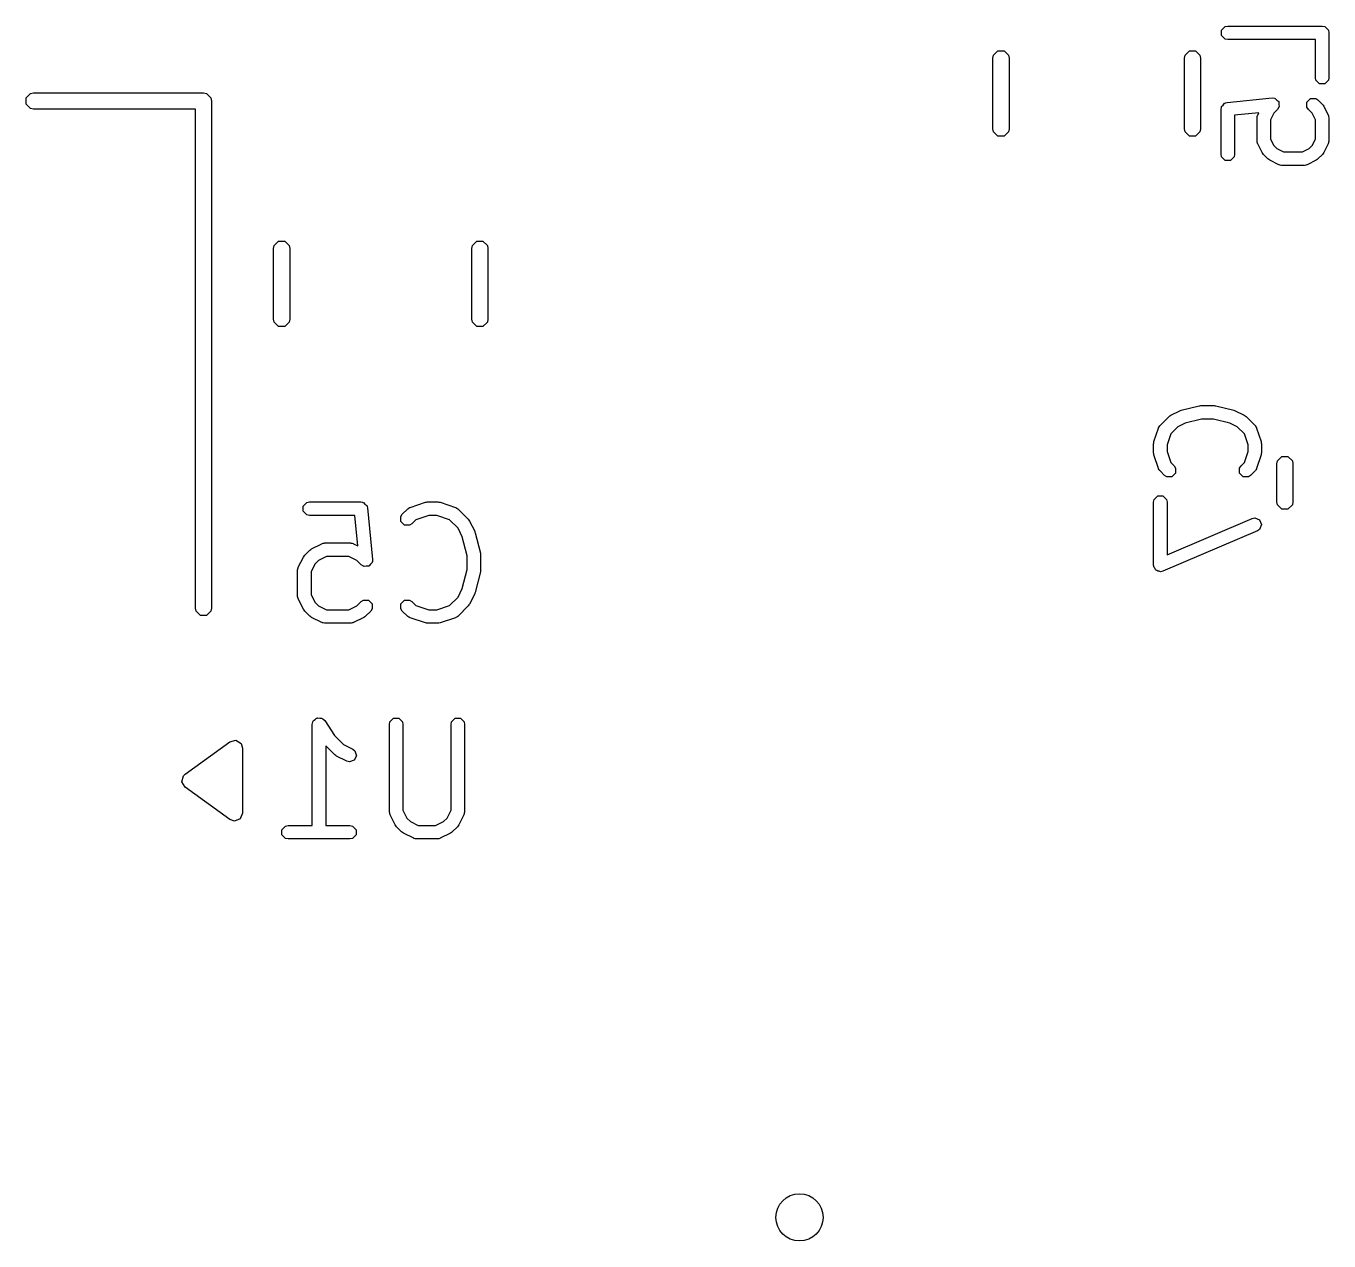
# Model space of a CAD drawing. Extents: x 4.95 to 7.04, y -4.14 to -2.94.
# Drawn here: x 5.5988 to 5.9791, y -4.1376 to -3.7829 of the extents above; entities that cross this region are included whole.
import ezdxf

# ---------------------------------------------------------------- set-up
doc = ezdxf.new("R2010")
doc.units = 0
doc.header["$MEASUREMENT"] = 0
doc.layers.add('BLACK', color=7, linetype='CONTINUOUS')

msp = doc.modelspace()

# ---------------------------------------------------------------- linework, layer by layer
at = {"layer": 'BLACK', "linetype": 'CONTINUOUS'}
for p, q in [((5.94773, -3.78411), (5.9488, -3.78304)), ((5.94773, -3.78562), (5.94773, -3.78411)), ((5.9488, -3.78304), (5.94955, -3.78289)), ((5.94955, -3.78289), (5.97711, -3.78289)), ((5.97711, -3.78289), (5.97786, -3.78304)), ((5.97786, -3.78304), (5.97893, -3.78411)), ((5.97893, -3.78411), (5.97908, -3.78486)), ((5.9488, -3.78668), (5.94773, -3.78562)), ((5.94955, -3.78683), (5.9488, -3.78668)), ((5.97514, -3.78683), (5.94955, -3.78683)), ((5.97514, -3.79799), (5.97514, -3.78683)), ((5.97908, -3.78486), (5.97908, -3.79799)), ((5.88098, -3.79229), (5.88116, -3.79139)), ((5.88116, -3.79139), (5.88244, -3.79011)), ((5.88244, -3.79011), (5.88425, -3.79011)), ((5.88425, -3.79011), (5.88553, -3.79139)), ((5.88553, -3.79139), (5.88571, -3.79229)), ((5.93689, -3.79229), (5.93707, -3.79139)), ((5.93707, -3.79139), (5.93835, -3.79011)), ((5.93835, -3.79011), (5.94016, -3.79011)), ((5.94016, -3.79011), (5.94143, -3.79139)), ((5.94143, -3.79139), (5.94161, -3.79229)), ((5.88098, -3.81286), (5.88098, -3.79229)), ((5.88571, -3.79229), (5.88571, -3.81286)), ((5.93689, -3.81286), (5.93689, -3.79229)), ((5.94161, -3.79229), (5.94161, -3.81286)), ((5.97529, -3.79874), (5.97514, -3.79799)), ((5.97636, -3.7998), (5.97529, -3.79874)), ((5.97893, -3.79874), (5.97786, -3.7998)), ((5.97908, -3.79799), (5.97893, -3.79874)), ((5.59876, -3.8039), (5.60004, -3.80262)), ((5.60004, -3.80262), (5.60094, -3.80244)), ((5.60094, -3.80244), (5.65055, -3.80244)), ((5.65055, -3.80244), (5.65146, -3.80262)), ((5.65146, -3.80262), (5.65273, -3.8039)), ((5.97786, -3.7998), (5.97636, -3.7998)), ((5.59876, -3.80571), (5.59876, -3.8039)), ((5.60004, -3.80699), (5.59876, -3.80571)), ((5.65273, -3.8039), (5.65291, -3.8048)), ((5.65291, -3.8048), (5.65291, -3.95283)), ((5.94758, -3.80717), (5.94768, -3.8067)), ((5.94767, -3.8066), (5.94771, -3.80656)), ((5.94768, -3.8067), (5.94767, -3.8066)), ((5.94771, -3.80656), (5.94773, -3.80642)), ((5.94773, -3.80642), (5.9482, -3.80595)), ((5.9482, -3.80595), (5.94862, -3.80544)), ((5.94862, -3.80544), (5.94876, -3.8054)), ((5.94876, -3.8054), (5.9488, -3.80535)), ((5.9488, -3.80535), (5.9489, -3.80535)), ((5.9489, -3.80535), (5.94936, -3.80521)), ((5.94936, -3.80521), (5.96248, -3.8039)), ((5.96248, -3.8039), (5.96324, -3.80397)), ((5.96324, -3.80397), (5.96333, -3.80404)), ((5.96333, -3.80404), (5.96343, -3.80404)), ((5.96343, -3.80404), (5.9639, -3.80451)), ((5.9639, -3.80451), (5.96441, -3.80493)), ((5.96449, -3.80661), (5.96407, -3.80725)), ((5.96441, -3.80493), (5.96442, -3.80503)), ((5.96442, -3.80503), (5.96449, -3.80511)), ((5.96449, -3.80511), (5.96449, -3.80577)), ((5.96449, -3.80577), (5.96456, -3.80643)), ((5.96456, -3.80643), (5.96449, -3.80651)), ((5.96449, -3.80651), (5.96449, -3.80661)), ((5.97267, -3.80511), (5.97373, -3.80404)), ((5.97267, -3.80661), (5.97267, -3.80511)), ((5.97309, -3.80725), (5.97267, -3.80661)), ((5.97373, -3.80404), (5.97524, -3.80404)), ((5.97524, -3.80404), (5.97588, -3.80447)), ((5.97588, -3.80447), (5.97719, -3.80578)), ((5.97719, -3.80578), (5.97737, -3.80604)), ((5.97737, -3.80604), (5.97756, -3.80629)), ((5.97756, -3.80629), (5.97887, -3.80892)), ((5.60094, -3.80717), (5.60004, -3.80699)), ((5.64819, -3.80717), (5.60094, -3.80717)), ((5.64819, -3.95283), (5.64819, -3.80717)), ((5.94758, -3.8203), (5.94758, -3.80717)), ((5.95863, -3.80824), (5.95152, -3.80895)), ((5.95152, -3.80895), (5.95152, -3.8203)), ((5.95808, -3.8098), (5.9581, -3.8097)), ((5.95808, -3.81636), (5.95808, -3.8098)), ((5.95809, -3.80966), (5.95817, -3.80935)), ((5.9581, -3.8097), (5.95809, -3.80966)), ((5.95817, -3.80935), (5.95823, -3.80904)), ((5.95823, -3.80904), (5.95826, -3.80901)), ((5.95826, -3.80901), (5.95829, -3.80892)), ((5.95829, -3.80892), (5.95863, -3.80824)), ((5.96298, -3.80834), (5.96202, -3.81026)), ((5.96202, -3.81026), (5.96202, -3.81589)), ((5.96407, -3.80725), (5.96298, -3.80834)), ((5.97418, -3.80834), (5.97309, -3.80725)), ((5.97514, -3.81026), (5.97418, -3.80834)), ((5.97514, -3.81589), (5.97514, -3.81026)), ((5.97887, -3.80892), (5.9789, -3.80901)), ((5.9789, -3.80901), (5.97893, -3.80904)), ((5.97893, -3.80904), (5.97899, -3.80935)), ((5.97899, -3.80935), (5.97908, -3.80966)), ((5.97908, -3.80966), (5.97906, -3.8097)), ((5.97906, -3.8097), (5.97908, -3.8098)), ((5.97908, -3.8098), (5.97908, -3.81636)), ((5.88116, -3.81377), (5.88098, -3.81286)), ((5.88244, -3.81505), (5.88116, -3.81377)), ((5.88553, -3.81377), (5.88425, -3.81505)), ((5.88571, -3.81286), (5.88553, -3.81377)), ((5.93707, -3.81377), (5.93689, -3.81286)), ((5.93835, -3.81505), (5.93707, -3.81377)), ((5.94143, -3.81377), (5.94016, -3.81505)), ((5.94161, -3.81286), (5.94143, -3.81377)), ((5.88425, -3.81505), (5.88244, -3.81505)), ((5.94016, -3.81505), (5.93835, -3.81505)), ((5.9581, -3.81645), (5.95808, -3.81636)), ((5.95809, -3.8165), (5.9581, -3.81645)), ((5.95817, -3.8168), (5.95809, -3.8165)), ((5.95823, -3.81711), (5.95817, -3.8168)), ((5.95826, -3.81714), (5.95823, -3.81711)), ((5.95829, -3.81724), (5.95826, -3.81714)), ((5.9596, -3.81986), (5.95829, -3.81724)), ((5.96202, -3.81589), (5.96298, -3.81782)), ((5.96298, -3.81782), (5.96384, -3.81868)), ((5.97332, -3.81868), (5.97418, -3.81782)), ((5.97418, -3.81782), (5.97514, -3.81589)), ((5.97887, -3.81724), (5.97756, -3.81986)), ((5.9789, -3.81714), (5.97887, -3.81724)), ((5.97893, -3.81711), (5.9789, -3.81714)), ((5.97899, -3.8168), (5.97893, -3.81711)), ((5.97908, -3.8165), (5.97899, -3.8168)), ((5.97908, -3.81636), (5.97906, -3.81645)), ((5.97906, -3.81645), (5.97908, -3.8165)), ((5.94773, -3.82105), (5.94758, -3.8203)), ((5.9488, -3.82211), (5.94773, -3.82105)), ((5.95031, -3.82211), (5.9488, -3.82211)), ((5.95137, -3.82105), (5.95031, -3.82211)), ((5.95152, -3.8203), (5.95137, -3.82105)), ((5.9598, -3.82011), (5.9596, -3.81986)), ((5.95997, -3.82037), (5.9598, -3.82011)), ((5.96128, -3.82169), (5.95997, -3.82037)), ((5.96155, -3.82186), (5.96128, -3.82169)), ((5.9618, -3.82206), (5.96155, -3.82186)), ((5.96442, -3.82337), (5.9618, -3.82206)), ((5.96384, -3.81868), (5.96577, -3.81964)), ((5.96577, -3.81964), (5.9714, -3.81964)), ((5.9714, -3.81964), (5.97332, -3.81868)), ((5.97537, -3.82206), (5.97274, -3.82337)), ((5.97562, -3.82186), (5.97537, -3.82206)), ((5.97588, -3.82169), (5.97562, -3.82186)), ((5.97719, -3.82037), (5.97588, -3.82169)), ((5.97737, -3.82011), (5.97719, -3.82037)), ((5.97756, -3.81986), (5.97737, -3.82011)), ((5.96452, -3.82339), (5.96442, -3.82337)), ((5.96455, -3.82343), (5.96452, -3.82339)), ((5.96486, -3.82349), (5.96455, -3.82343)), ((5.96516, -3.82357), (5.96486, -3.82349)), ((5.9652, -3.82356), (5.96516, -3.82357)), ((5.9653, -3.82358), (5.9652, -3.82356)), ((5.97186, -3.82358), (5.9653, -3.82358)), ((5.97196, -3.82356), (5.97186, -3.82358)), ((5.972, -3.82357), (5.97196, -3.82356)), ((5.97231, -3.82349), (5.972, -3.82357)), ((5.97262, -3.82343), (5.97231, -3.82349)), ((5.97265, -3.82339), (5.97262, -3.82343)), ((5.97274, -3.82337), (5.97265, -3.82339)), ((5.671, -3.84786), (5.67118, -3.84696)), ((5.671, -3.86844), (5.671, -3.84786)), ((5.67118, -3.84696), (5.67246, -3.84568)), ((5.67246, -3.84568), (5.67427, -3.84568)), ((5.67427, -3.84568), (5.67554, -3.84696)), ((5.67554, -3.84696), (5.67572, -3.84786)), ((5.67572, -3.84786), (5.67572, -3.86844)), ((5.72887, -3.84786), (5.72905, -3.84696)), ((5.72887, -3.86844), (5.72887, -3.84786)), ((5.72905, -3.84696), (5.73033, -3.84568)), ((5.73033, -3.84568), (5.73214, -3.84568)), ((5.73214, -3.84568), (5.73342, -3.84696)), ((5.73342, -3.84696), (5.7336, -3.84786)), ((5.7336, -3.84786), (5.7336, -3.86844)), ((5.67118, -3.86934), (5.671, -3.86844)), ((5.67246, -3.87062), (5.67118, -3.86934)), ((5.67427, -3.87062), (5.67246, -3.87062)), ((5.67554, -3.86934), (5.67427, -3.87062)), ((5.67572, -3.86844), (5.67554, -3.86934)), ((5.72905, -3.86934), (5.72887, -3.86844)), ((5.73033, -3.87062), (5.72905, -3.86934)), ((5.73214, -3.87062), (5.73033, -3.87062)), ((5.73342, -3.86934), (5.73214, -3.87062)), ((5.7336, -3.86844), (5.73342, -3.86934)), ((5.93595, -3.89507), (5.9412, -3.89376)), ((5.9412, -3.89376), (5.94144, -3.89375)), ((5.94144, -3.89375), (5.94168, -3.8937)), ((5.94168, -3.8937), (5.94562, -3.8937)), ((5.94562, -3.8937), (5.94585, -3.89375)), ((5.94585, -3.89375), (5.94609, -3.89376)), ((5.94609, -3.89376), (5.95134, -3.89507)), ((5.92979, -3.89953), (5.93241, -3.8969)), ((5.93241, -3.8969), (5.93267, -3.89673)), ((5.93267, -3.89673), (5.93292, -3.89653)), ((5.93292, -3.89653), (5.93555, -3.89522)), ((5.93555, -3.89522), (5.93576, -3.89516)), ((5.93576, -3.89516), (5.93595, -3.89507)), ((5.94192, -3.89764), (5.93712, -3.89884)), ((5.94537, -3.89764), (5.94192, -3.89764)), ((5.95018, -3.89884), (5.94537, -3.89764)), ((5.95134, -3.89507), (5.95154, -3.89516)), ((5.95154, -3.89516), (5.95175, -3.89522)), ((5.95175, -3.89522), (5.95437, -3.89653)), ((5.95437, -3.89653), (5.95462, -3.89673)), ((5.95462, -3.89673), (5.95488, -3.8969)), ((5.95488, -3.8969), (5.95751, -3.89953)), ((5.928, -3.90423), (5.92931, -3.9003)), ((5.92931, -3.9003), (5.92936, -3.90021)), ((5.92936, -3.90017), (5.92954, -3.8999)), ((5.92936, -3.90021), (5.92936, -3.90017)), ((5.92954, -3.8999), (5.92969, -3.89963)), ((5.92969, -3.89963), (5.92973, -3.89961)), ((5.92973, -3.89961), (5.92979, -3.89953)), ((5.9329, -3.90198), (5.93184, -3.90517)), ((5.93497, -3.89991), (5.9329, -3.90198)), ((5.93712, -3.89884), (5.93497, -3.89991)), ((5.95232, -3.89991), (5.95018, -3.89884)), ((5.95439, -3.90198), (5.95232, -3.89991)), ((5.95546, -3.90517), (5.95439, -3.90198)), ((5.95751, -3.89953), (5.95756, -3.89961)), ((5.95756, -3.89961), (5.9576, -3.89963)), ((5.9576, -3.89963), (5.95776, -3.8999)), ((5.95776, -3.8999), (5.95793, -3.90017)), ((5.95793, -3.90017), (5.95793, -3.90021)), ((5.95793, -3.90021), (5.95798, -3.9003)), ((5.95798, -3.9003), (5.95929, -3.90423)), ((5.9279, -3.90486), (5.92796, -3.90455)), ((5.9279, -3.90748), (5.9279, -3.90486)), ((5.92796, -3.90455), (5.928, -3.90423)), ((5.93184, -3.90517), (5.93184, -3.90716)), ((5.95546, -3.90716), (5.95546, -3.90517)), ((5.95929, -3.90423), (5.95933, -3.90455)), ((5.95933, -3.90455), (5.95939, -3.90486)), ((5.95939, -3.90486), (5.95939, -3.90748)), ((5.92796, -3.90779), (5.9279, -3.90748)), ((5.928, -3.9081), (5.92796, -3.90779)), ((5.92931, -3.91204), (5.928, -3.9081)), ((5.93184, -3.90716), (5.9329, -3.91035)), ((5.95439, -3.91035), (5.95546, -3.90716)), ((5.95929, -3.9081), (5.95798, -3.91204)), ((5.95933, -3.90779), (5.95929, -3.9081)), ((5.95939, -3.90748), (5.95933, -3.90779)), ((5.96404, -3.90982), (5.96532, -3.90854)), ((5.96532, -3.90854), (5.96712, -3.90854)), ((5.96712, -3.90854), (5.9684, -3.90982)), ((5.92936, -3.91213), (5.92931, -3.91204)), ((5.92936, -3.91217), (5.92936, -3.91213)), ((5.92954, -3.91243), (5.92936, -3.91217)), ((5.92969, -3.91271), (5.92954, -3.91243)), ((5.92973, -3.91273), (5.92969, -3.91271)), ((5.92979, -3.91281), (5.92973, -3.91273)), ((5.9311, -3.91412), (5.92979, -3.91281)), ((5.9329, -3.91035), (5.93388, -3.91134)), ((5.93388, -3.91134), (5.93431, -3.91198)), ((5.93431, -3.91198), (5.93431, -3.91348)), ((5.95298, -3.91198), (5.95341, -3.91134)), ((5.95298, -3.91348), (5.95298, -3.91198)), ((5.95341, -3.91134), (5.95439, -3.91035)), ((5.95751, -3.91281), (5.95619, -3.91412)), ((5.95756, -3.91273), (5.95751, -3.91281)), ((5.9576, -3.91271), (5.95756, -3.91273)), ((5.95776, -3.91243), (5.9576, -3.91271)), ((5.95793, -3.91217), (5.95776, -3.91243)), ((5.95798, -3.91204), (5.95793, -3.91213)), ((5.95793, -3.91213), (5.95793, -3.91217)), ((5.96386, -3.91073), (5.96404, -3.90982)), ((5.96386, -3.92179), (5.96386, -3.91073)), ((5.9684, -3.90982), (5.96858, -3.91073)), ((5.96858, -3.91073), (5.96858, -3.92179)), ((5.93174, -3.91455), (5.9311, -3.91412)), ((5.93325, -3.91455), (5.93174, -3.91455)), ((5.93431, -3.91348), (5.93325, -3.91455)), ((5.95405, -3.91455), (5.95298, -3.91348)), ((5.95556, -3.91455), (5.95405, -3.91455)), ((5.95619, -3.91412), (5.95556, -3.91455)), ((5.92805, -3.92116), (5.92911, -3.9201)), ((5.92911, -3.9201), (5.93062, -3.9201)), ((5.93062, -3.9201), (5.93169, -3.92116)), ((5.67966, -3.92306), (5.68072, -3.922)), ((5.67966, -3.92457), (5.67966, -3.92306)), ((5.68072, -3.92563), (5.67966, -3.92457)), ((5.68072, -3.922), (5.68148, -3.92185)), ((5.68148, -3.92185), (5.69648, -3.92185)), ((5.69648, -3.92185), (5.69695, -3.92194)), ((5.69695, -3.92194), (5.69704, -3.92193)), ((5.69704, -3.92193), (5.69709, -3.92197)), ((5.69709, -3.92197), (5.69723, -3.922)), ((5.69723, -3.922), (5.6977, -3.92246)), ((5.6977, -3.92246), (5.69821, -3.92288)), ((5.69821, -3.92288), (5.69825, -3.92302)), ((5.69825, -3.92302), (5.69829, -3.92306)), ((5.69829, -3.92306), (5.69829, -3.92316)), ((5.69829, -3.92316), (5.69843, -3.92362)), ((5.69843, -3.92362), (5.69993, -3.93862)), ((5.70858, -3.92542), (5.71008, -3.92392)), ((5.71008, -3.92392), (5.71016, -3.92387)), ((5.71016, -3.92387), (5.71018, -3.92383)), ((5.71018, -3.92383), (5.71046, -3.92367)), ((5.71046, -3.92367), (5.71072, -3.9235)), ((5.71072, -3.9235), (5.71077, -3.9235)), ((5.71077, -3.9235), (5.71085, -3.92345)), ((5.71085, -3.92345), (5.71535, -3.92195)), ((5.71535, -3.92195), (5.71566, -3.92191)), ((5.71566, -3.92191), (5.71597, -3.92185)), ((5.71597, -3.92185), (5.71897, -3.92185)), ((5.71897, -3.92185), (5.71928, -3.92191)), ((5.71928, -3.92191), (5.7196, -3.92195)), ((5.7196, -3.92195), (5.72409, -3.92345)), ((5.72409, -3.92345), (5.72418, -3.9235)), ((5.72418, -3.9235), (5.72423, -3.9235)), ((5.72423, -3.9235), (5.72449, -3.92367)), ((5.72449, -3.92367), (5.72476, -3.92383)), ((5.72476, -3.92383), (5.72478, -3.92387)), ((5.72478, -3.92387), (5.72486, -3.92392)), ((5.72486, -3.92392), (5.72786, -3.92692)), ((5.9279, -3.92192), (5.92805, -3.92116)), ((5.9279, -3.94029), (5.9279, -3.92192)), ((5.93169, -3.92116), (5.93184, -3.92192)), ((5.93184, -3.92192), (5.93184, -3.9373)), ((5.96404, -3.9227), (5.96386, -3.92179)), ((5.96532, -3.92398), (5.96404, -3.9227)), ((5.96712, -3.92398), (5.96532, -3.92398)), ((5.9684, -3.9227), (5.96712, -3.92398)), ((5.96858, -3.92179), (5.9684, -3.9227)), ((5.68148, -3.92578), (5.68072, -3.92563)), ((5.69469, -3.92578), (5.68148, -3.92578)), ((5.69558, -3.93467), (5.69469, -3.92578)), ((5.70816, -3.92606), (5.70858, -3.92542)), ((5.70816, -3.92757), (5.70816, -3.92606)), ((5.70922, -3.92863), (5.70816, -3.92757)), ((5.71073, -3.92863), (5.70922, -3.92863)), ((5.71137, -3.92821), (5.71073, -3.92863)), ((5.71254, -3.92704), (5.71137, -3.92821)), ((5.71629, -3.92578), (5.71254, -3.92704)), ((5.71865, -3.92578), (5.71629, -3.92578)), ((5.72241, -3.92704), (5.71865, -3.92578)), ((5.72485, -3.92948), (5.72241, -3.92704)), ((5.72786, -3.92692), (5.72804, -3.92718)), ((5.72804, -3.92718), (5.72823, -3.92743)), ((5.72823, -3.92743), (5.72973, -3.93043)), ((5.93184, -3.9373), (5.95665, -3.92667)), ((5.95665, -3.92667), (5.9574, -3.92651)), ((5.9574, -3.92651), (5.9588, -3.92707)), ((5.9588, -3.92707), (5.95939, -3.92845)), ((5.95939, -3.92845), (5.95884, -3.92985)), ((5.72611, -3.932), (5.72485, -3.92948)), ((5.7275, -3.93756), (5.72611, -3.932)), ((5.72973, -3.93043), (5.72979, -3.93064)), ((5.72979, -3.93064), (5.72988, -3.93084)), ((5.72988, -3.93084), (5.73138, -3.93684)), ((5.9582, -3.93029), (5.93064, -3.9421)), ((5.95884, -3.92985), (5.9582, -3.93029)), ((5.68009, -3.93742), (5.68159, -3.93592)), ((5.68159, -3.93592), (5.68185, -3.93575)), ((5.68185, -3.93575), (5.6821, -3.93555)), ((5.6821, -3.93555), (5.6851, -3.93405)), ((5.6851, -3.93405), (5.68519, -3.93403)), ((5.68519, -3.93403), (5.68522, -3.93399)), ((5.68522, -3.93399), (5.68553, -3.93393)), ((5.68553, -3.93393), (5.68584, -3.93385)), ((5.68584, -3.93385), (5.68588, -3.93386)), ((5.68588, -3.93386), (5.68598, -3.93384)), ((5.68598, -3.93384), (5.69348, -3.93384)), ((5.69348, -3.93384), (5.69357, -3.93386)), ((5.69357, -3.93386), (5.69362, -3.93385)), ((5.69362, -3.93385), (5.69392, -3.93393)), ((5.69392, -3.93393), (5.69423, -3.93399)), ((5.69423, -3.93399), (5.69426, -3.93403)), ((5.69426, -3.93403), (5.69436, -3.93405)), ((5.69436, -3.93405), (5.69558, -3.93467)), ((5.67822, -3.94093), (5.67972, -3.93793)), ((5.67972, -3.93793), (5.67991, -3.93768)), ((5.67991, -3.93768), (5.68009, -3.93742)), ((5.6831, -3.93998), (5.68195, -3.94228)), ((5.68414, -3.93893), (5.6831, -3.93998)), ((5.68644, -3.93778), (5.68414, -3.93893)), ((5.69301, -3.93778), (5.68644, -3.93778)), ((5.69531, -3.93893), (5.69301, -3.93778)), ((5.69658, -3.9402), (5.69531, -3.93893)), ((5.69933, -3.94003), (5.69891, -3.94055)), ((5.69979, -3.93957), (5.69933, -3.94003)), ((5.69986, -3.93938), (5.69979, -3.93946)), ((5.69979, -3.93946), (5.69979, -3.93957)), ((5.69993, -3.93862), (5.69986, -3.93938)), ((5.7275, -3.94157), (5.7275, -3.93756)), ((5.73138, -3.93684), (5.73139, -3.93708)), ((5.73139, -3.93708), (5.73144, -3.93731)), ((5.73144, -3.93731), (5.73144, -3.94181)), ((5.67801, -3.94167), (5.6781, -3.94137)), ((5.67803, -3.94172), (5.67801, -3.94167)), ((5.67801, -3.94181), (5.67803, -3.94172)), ((5.67801, -3.94931), (5.67801, -3.94181)), ((5.6781, -3.94137), (5.67816, -3.94106)), ((5.67816, -3.94106), (5.67819, -3.94103)), ((5.67819, -3.94103), (5.67822, -3.94093)), ((5.68195, -3.94228), (5.68195, -3.94885)), ((5.69722, -3.94063), (5.69658, -3.9402)), ((5.69733, -3.94063), (5.69722, -3.94063)), ((5.69741, -3.9407), (5.69733, -3.94063)), ((5.69807, -3.94063), (5.69741, -3.9407)), ((5.69873, -3.94063), (5.69807, -3.94063)), ((5.6988, -3.94056), (5.69873, -3.94063)), ((5.69891, -3.94055), (5.6988, -3.94056)), ((5.72611, -3.94712), (5.7275, -3.94157)), ((5.73138, -3.94229), (5.72988, -3.94829)), ((5.73139, -3.94205), (5.73138, -3.94229)), ((5.73144, -3.94181), (5.73139, -3.94205)), ((5.9279, -3.9403), (5.9279, -3.94029)), ((5.9279, -3.94031), (5.9279, -3.9403)), ((5.92791, -3.94033), (5.9279, -3.94031)), ((5.92805, -3.94104), (5.92791, -3.94033)), ((5.92833, -3.94133), (5.92805, -3.94104)), ((5.92849, -3.9417), (5.92833, -3.94133)), ((5.92885, -3.94184), (5.92849, -3.9417)), ((5.92911, -3.94211), (5.92885, -3.94184)), ((5.92952, -3.94211), (5.92911, -3.94211)), ((5.92989, -3.94226), (5.92952, -3.94211)), ((5.9306, -3.94211), (5.92989, -3.94226)), ((5.93062, -3.94211), (5.9306, -3.94211)), ((5.93063, -3.9421), (5.93062, -3.94211)), ((5.93064, -3.9421), (5.93063, -3.9421)), ((5.72485, -3.94965), (5.72611, -3.94712)), ((5.67803, -3.94941), (5.67801, -3.94931)), ((5.67801, -3.94945), (5.67803, -3.94941)), ((5.6781, -3.94976), (5.67801, -3.94945)), ((5.67816, -3.95006), (5.6781, -3.94976)), ((5.67819, -3.9501), (5.67816, -3.95006)), ((5.67822, -3.95019), (5.67819, -3.9501)), ((5.67972, -3.95319), (5.67822, -3.95019)), ((5.68195, -3.94885), (5.6831, -3.95115)), ((5.6831, -3.95115), (5.68414, -3.95219)), ((5.69531, -3.95219), (5.69658, -3.95092)), ((5.69658, -3.95092), (5.69722, -3.95049)), ((5.69722, -3.95049), (5.69873, -3.95049)), ((5.69873, -3.95049), (5.69979, -3.95156)), ((5.70816, -3.95156), (5.70922, -3.95049)), ((5.70922, -3.95049), (5.71073, -3.95049)), ((5.71073, -3.95049), (5.71137, -3.95092)), ((5.71137, -3.95092), (5.71254, -3.95209)), ((5.72241, -3.95209), (5.72485, -3.94965)), ((5.72973, -3.94869), (5.72823, -3.95169)), ((5.72979, -3.94848), (5.72973, -3.94869)), ((5.72988, -3.94829), (5.72979, -3.94848)), ((5.64837, -3.95374), (5.64819, -3.95283)), ((5.64965, -3.95502), (5.64837, -3.95374)), ((5.65146, -3.95502), (5.64965, -3.95502)), ((5.65273, -3.95374), (5.65146, -3.95502)), ((5.65291, -3.95283), (5.65273, -3.95374)), ((5.67991, -3.95344), (5.67972, -3.95319)), ((5.68009, -3.9537), (5.67991, -3.95344)), ((5.68159, -3.9552), (5.68009, -3.9537)), ((5.68185, -3.95538), (5.68159, -3.9552)), ((5.68414, -3.95219), (5.68644, -3.95334)), ((5.68644, -3.95334), (5.69301, -3.95334)), ((5.69301, -3.95334), (5.69531, -3.95219)), ((5.69787, -3.9552), (5.69761, -3.95538)), ((5.69937, -3.9537), (5.69787, -3.9552)), ((5.69979, -3.95306), (5.69937, -3.9537)), ((5.69979, -3.95156), (5.69979, -3.95306)), ((5.70816, -3.95306), (5.70816, -3.95156)), ((5.70858, -3.9537), (5.70816, -3.95306)), ((5.71008, -3.9552), (5.70858, -3.9537)), ((5.71016, -3.95526), (5.71008, -3.9552)), ((5.71018, -3.9553), (5.71016, -3.95526)), ((5.71046, -3.95545), (5.71018, -3.9553)), ((5.71254, -3.95209), (5.71629, -3.95334)), ((5.71629, -3.95334), (5.71865, -3.95334)), ((5.71865, -3.95334), (5.72241, -3.95209)), ((5.72476, -3.9553), (5.72449, -3.95545)), ((5.72478, -3.95526), (5.72476, -3.9553)), ((5.72486, -3.9552), (5.72478, -3.95526)), ((5.72786, -3.9522), (5.72486, -3.9552)), ((5.72804, -3.95194), (5.72786, -3.9522)), ((5.72823, -3.95169), (5.72804, -3.95194)), ((5.6821, -3.95557), (5.68185, -3.95538)), ((5.6851, -3.95707), (5.6821, -3.95557)), ((5.68519, -3.9571), (5.6851, -3.95707)), ((5.68522, -3.95713), (5.68519, -3.9571)), ((5.68553, -3.95719), (5.68522, -3.95713)), ((5.68584, -3.95727), (5.68553, -3.95719)), ((5.68588, -3.95726), (5.68584, -3.95727)), ((5.68598, -3.95728), (5.68588, -3.95726)), ((5.69348, -3.95728), (5.68598, -3.95728)), ((5.69357, -3.95726), (5.69348, -3.95728)), ((5.69362, -3.95727), (5.69357, -3.95726)), ((5.69392, -3.95719), (5.69362, -3.95727)), ((5.69423, -3.95713), (5.69392, -3.95719)), ((5.69426, -3.9571), (5.69423, -3.95713)), ((5.69436, -3.95707), (5.69426, -3.9571)), ((5.69736, -3.95557), (5.69436, -3.95707)), ((5.69761, -3.95538), (5.69736, -3.95557)), ((5.71072, -3.95563), (5.71046, -3.95545)), ((5.71077, -3.95563), (5.71072, -3.95563)), ((5.71085, -3.95568), (5.71077, -3.95563)), ((5.71535, -3.95718), (5.71085, -3.95568)), ((5.71566, -3.95722), (5.71535, -3.95718)), ((5.71597, -3.95728), (5.71566, -3.95722)), ((5.71897, -3.95728), (5.71597, -3.95728)), ((5.71928, -3.95722), (5.71897, -3.95728)), ((5.7196, -3.95718), (5.71928, -3.95722)), ((5.72409, -3.95568), (5.7196, -3.95718)), ((5.72418, -3.95563), (5.72409, -3.95568)), ((5.72423, -3.95563), (5.72418, -3.95563)), ((5.72449, -3.95545), (5.72423, -3.95563)), ((5.68261, -3.98591), (5.68265, -3.98571)), ((5.68265, -3.98571), (5.68313, -3.98539)), ((5.68313, -3.98539), (5.68354, -3.98499)), ((5.68354, -3.98499), (5.68374, -3.98499)), ((5.68374, -3.98499), (5.68391, -3.98488)), ((5.68391, -3.98488), (5.68447, -3.98499)), ((5.68447, -3.98499), (5.68504, -3.98499)), ((5.68504, -3.98499), (5.68519, -3.98513)), ((5.68519, -3.98513), (5.68538, -3.98517)), ((5.68538, -3.98517), (5.68593, -3.98571)), ((5.68593, -3.98571), (5.68882, -3.99005)), ((5.70497, -3.98605), (5.70603, -3.98499)), ((5.70603, -3.98499), (5.70754, -3.98499)), ((5.70754, -3.98499), (5.70861, -3.98605)), ((5.72297, -3.98605), (5.72403, -3.98499)), ((5.72403, -3.98499), (5.72554, -3.98499)), ((5.72554, -3.98499), (5.7266, -3.98605)), ((5.68232, -3.98681), (5.68247, -3.98605)), ((5.68232, -4.01633), (5.68232, -3.98681)), ((5.68247, -3.98605), (5.68261, -3.98591)), ((5.70482, -3.98681), (5.70497, -3.98605)), ((5.70482, -4.0123), (5.70482, -3.98681)), ((5.70861, -3.98605), (5.70876, -3.98681)), ((5.70876, -3.98681), (5.70876, -4.01184)), ((5.72282, -3.98681), (5.72297, -3.98605)), ((5.72282, -4.01184), (5.72282, -3.98681)), ((5.7266, -3.98605), (5.72675, -3.98681)), ((5.72675, -3.98681), (5.72675, -4.0123)), ((5.64522, -4.00132), (5.65822, -3.99187)), ((5.65822, -3.99187), (5.65997, -3.99145)), ((5.65997, -3.99145), (5.66152, -3.99239)), ((5.66152, -3.99239), (5.66197, -3.99378)), ((5.6889, -3.9957), (5.68626, -3.99306)), ((5.68626, -3.99306), (5.68626, -4.01633)), ((5.68882, -3.99005), (5.69145, -3.99269)), ((5.69145, -3.99269), (5.69417, -3.99405)), ((5.66197, -3.99378), (5.66197, -4.01268)), ((5.68916, -3.99587), (5.6889, -3.9957)), ((5.68941, -3.99607), (5.68916, -3.99587)), ((5.69241, -3.99757), (5.68941, -3.99607)), ((5.69417, -3.99405), (5.69478, -3.99452)), ((5.69525, -3.99595), (5.69458, -3.99729)), ((5.69478, -3.99452), (5.69525, -3.99595)), ((5.69315, -3.99777), (5.69241, -3.99757)), ((5.69458, -3.99729), (5.69315, -3.99777)), ((5.64428, -4.0036), (5.6447, -4.00184)), ((5.64522, -4.00514), (5.64428, -4.0036)), ((5.6447, -4.00184), (5.64522, -4.00132)), ((5.65822, -4.01459), (5.64522, -4.00514)), ((5.70484, -4.0124), (5.70482, -4.0123)), ((5.70876, -4.01184), (5.7099, -4.01414)), ((5.72167, -4.01414), (5.72282, -4.01184)), ((5.72675, -4.0123), (5.72673, -4.0124)), ((5.65961, -4.01504), (5.65822, -4.01459)), ((5.66128, -4.01435), (5.65961, -4.01504)), ((5.66197, -4.01268), (5.66128, -4.01435)), ((5.70482, -4.01244), (5.70484, -4.0124)), ((5.70491, -4.01275), (5.70482, -4.01244)), ((5.70497, -4.01306), (5.70491, -4.01275)), ((5.705, -4.01309), (5.70497, -4.01306)), ((5.70503, -4.01318), (5.705, -4.01309)), ((5.70653, -4.01618), (5.70503, -4.01318)), ((5.7099, -4.01414), (5.71095, -4.01519)), ((5.71095, -4.01519), (5.71325, -4.01633)), ((5.71832, -4.01633), (5.72062, -4.01519)), ((5.72062, -4.01519), (5.72167, -4.01414)), ((5.72655, -4.01318), (5.72505, -4.01618)), ((5.72657, -4.01309), (5.72655, -4.01318)), ((5.7266, -4.01306), (5.72657, -4.01309)), ((5.72666, -4.01275), (5.7266, -4.01306)), ((5.72675, -4.01244), (5.72666, -4.01275)), ((5.72673, -4.0124), (5.72675, -4.01244)), ((5.67347, -4.01755), (5.67454, -4.01648)), ((5.67347, -4.01906), (5.67347, -4.01755)), ((5.67454, -4.02012), (5.67347, -4.01906)), ((5.67454, -4.01648), (5.67529, -4.01633)), ((5.67529, -4.01633), (5.68232, -4.01633)), ((5.68626, -4.01633), (5.69329, -4.01633)), ((5.69329, -4.01633), (5.69404, -4.01648)), ((5.69404, -4.01648), (5.69511, -4.01755)), ((5.69511, -4.01906), (5.69404, -4.02012)), ((5.69511, -4.01755), (5.69511, -4.01906)), ((5.70672, -4.01643), (5.70653, -4.01618)), ((5.70689, -4.0167), (5.70672, -4.01643)), ((5.70839, -4.0182), (5.70689, -4.0167)), ((5.70866, -4.01837), (5.70839, -4.0182)), ((5.70891, -4.01856), (5.70866, -4.01837)), ((5.71191, -4.02006), (5.70891, -4.01856)), ((5.71325, -4.01633), (5.71832, -4.01633)), ((5.72267, -4.01856), (5.71967, -4.02006)), ((5.72291, -4.01837), (5.72267, -4.01856)), ((5.72318, -4.0182), (5.72291, -4.01837)), ((5.72468, -4.0167), (5.72318, -4.0182)), ((5.72485, -4.01643), (5.72468, -4.0167)), ((5.72505, -4.01618), (5.72485, -4.01643)), ((5.67529, -4.02027), (5.67454, -4.02012)), ((5.69329, -4.02027), (5.67529, -4.02027)), ((5.69404, -4.02012), (5.69329, -4.02027)), ((5.712, -4.02009), (5.71191, -4.02006)), ((5.71203, -4.02012), (5.712, -4.02009)), ((5.71234, -4.02018), (5.71203, -4.02012)), ((5.71265, -4.02027), (5.71234, -4.02018)), ((5.71269, -4.02025), (5.71265, -4.02027)), ((5.71279, -4.02027), (5.71269, -4.02025)), ((5.71879, -4.02027), (5.71279, -4.02027)), ((5.71888, -4.02025), (5.71879, -4.02027)), ((5.71892, -4.02027), (5.71888, -4.02025)), ((5.71923, -4.02018), (5.71892, -4.02027)), ((5.71954, -4.02012), (5.71923, -4.02018)), ((5.71957, -4.02009), (5.71954, -4.02012)), ((5.71967, -4.02006), (5.71957, -4.02009))]:
    msp.add_line(p, q, dxfattribs=at)
at = {"layer": 'BLACK'}
msp.add_circle((5.82453, -4.13075), 0.00689, dxfattribs=at)
msp.add_circle((5.82453, -4.13075), 0.00689, dxfattribs=at)

doc.saveas('drawing.dxf')
